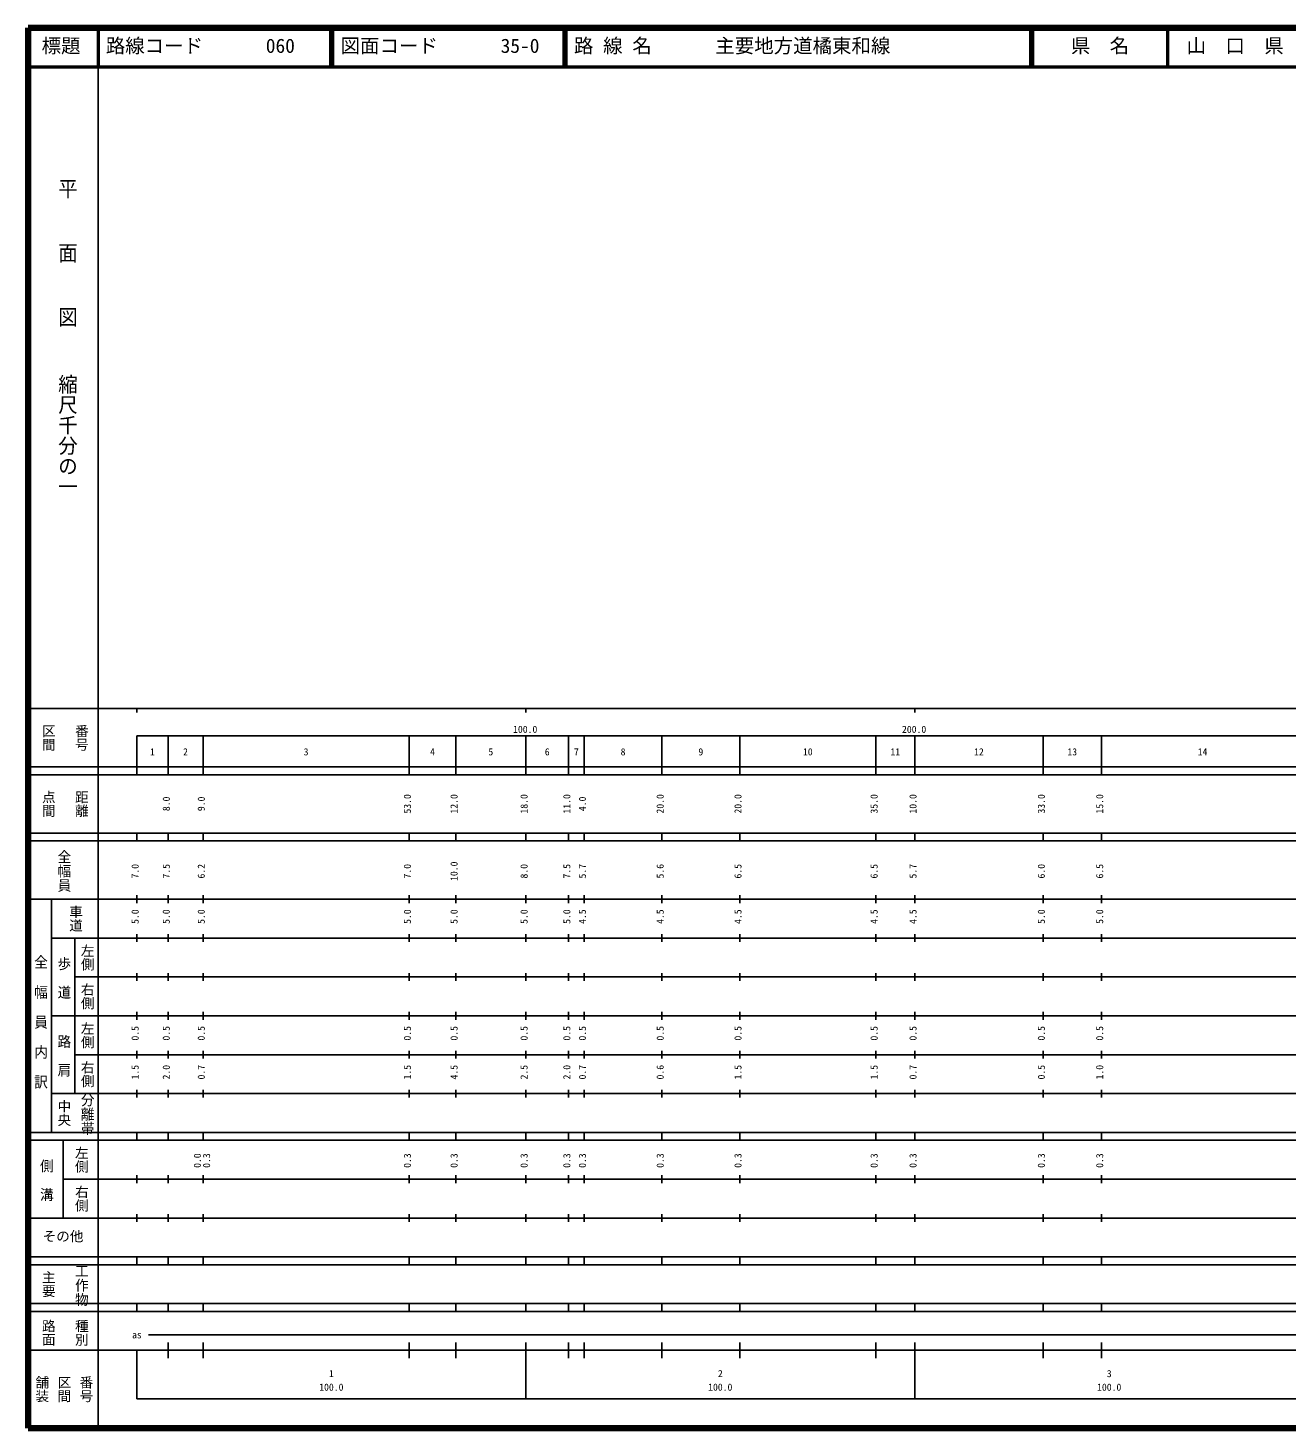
# Model space of a CAD drawing. Units: millimetres on the paper. Extents: x 40 to 680, y 20 to 380.
# Drawn here: x 40 to 363.7, y 20 to 380 of the extents above; entities that cross this region are included whole.
import ezdxf
from ezdxf.enums import TextEntityAlignment as Align

# ---------------------------------------------------------------- set-up
doc = ezdxf.new("R2010")
doc.units = ezdxf.units.MM
for name, color, linetype, lineweight in [('M-TTL', 2, 'Continuous', 140), ('M-TTL-BAND', 7, 'Continuous', 25), ('M-TTL-LINE', 7, 'Continuous', 50)]:
    doc.layers.add(name, color=color, linetype=linetype, lineweight=lineweight)
doc.layers.add('M-TTL-TXT', color=7, linetype='Continuous')
doc.styles.add('@ＭＳ 明朝', font='')
doc.styles.add('ＭＳ ゴシック', font='')
doc.styles.get('@ＭＳ 明朝').set_extended_font_data('@MS Mincho')
doc.styles.get('ＭＳ ゴシック').set_extended_font_data('MS Gothic')

msp = doc.modelspace()

# ---------------------------------------------------------------- linework, layer by layer
at = {"layer": 'M-TTL'}
for p, q in [((40, 380), (40, 20)), ((680, 380), (40, 380)), ((40, 20), (680, 20))]:
    msp.add_line(p, q, dxfattribs=at)
at = {"layer": 'M-TTL-BAND'}
for p, q in [((58, 370), (58, 20)), ((40, 205), (579, 205)), ((68, 205), (68, 204)), ((168, 205), (168, 204)), ((268, 205), (268, 204)), ((68, 198), (579, 198)), ((68, 198), (68, 188)), ((76, 188), (76, 198)), ((85, 188), (85, 198)), ((138, 188), (138, 198)), ((150, 188), (150, 198)), ((168, 188), (168, 198)), ((179, 188), (179, 198)), ((183, 188), (183, 198)), ((203, 188), (203, 198)), ((223, 188), (223, 198)), ((258, 188), (258, 198)), ((268, 188), (268, 198)), ((301, 188), (301, 198)), ((316, 188), (316, 198)), ((40, 190), (579, 190)), ((40, 188), (579, 188)), ((40, 173), (579, 173)), ((68, 171), (68, 173)), ((76, 171), (76, 173)), ((85, 171), (85, 173)), ((138, 171), (138, 173)), ((150, 171), (150, 173)), ((168, 171), (168, 173)), ((179, 171), (179, 173)), ((183, 171), (183, 173)), ((203, 171), (203, 173)), ((223, 171), (223, 173)), ((258, 171), (258, 173)), ((268, 171), (268, 173)), ((301, 171), (301, 173)), ((316, 171), (316, 173)), ((40, 171), (579, 171)), ((40, 156), (579, 156)), ((46, 96), (46, 156)), ((68, 155), (68, 157)), ((76, 155), (76, 157)), ((85, 155), (85, 157)), ((138, 155), (138, 157)), ((150, 155), (150, 157)), ((168, 155), (168, 157)), ((179, 155), (179, 157)), ((183, 155), (183, 157)), ((203, 155), (203, 157)), ((223, 155), (223, 157)), ((258, 155), (258, 157)), ((268, 155), (268, 157)), ((301, 155), (301, 157)), ((316, 155), (316, 157)), ((46, 146), (579, 146)), ((52, 146), (52, 106)), ((68, 145), (68, 147)), ((76, 145), (76, 147)), ((85, 145), (85, 147)), ((138, 145), (138, 147)), ((150, 145), (150, 147)), ((168, 145), (168, 147)), ((179, 145), (179, 147)), ((183, 145), (183, 147)), ((203, 145), (203, 147)), ((223, 145), (223, 147)), ((258, 145), (258, 147)), ((268, 145), (268, 147)), ((301, 145), (301, 147)), ((316, 145), (316, 147)), ((68, 135), (68, 137)), ((76, 135), (76, 137)), ((85, 135), (85, 137)), ((138, 135), (138, 137)), ((150, 135), (150, 137)), ((168, 135), (168, 137)), ((179, 135), (179, 137)), ((183, 135), (183, 137)), ((203, 135), (203, 137)), ((223, 135), (223, 137)), ((258, 135), (258, 137)), ((268, 135), (268, 137)), ((301, 135), (301, 137)), ((316, 135), (316, 137)), ((52, 136), (579, 136)), ((46, 126), (579, 126)), ((68, 125), (68, 127)), ((76, 125), (76, 127)), ((85, 125), (85, 127)), ((138, 125), (138, 127)), ((150, 125), (150, 127)), ((168, 125), (168, 127)), ((179, 125), (179, 127)), ((183, 125), (183, 127)), ((203, 125), (203, 127)), ((223, 125), (223, 127)), ((258, 125), (258, 127)), ((268, 125), (268, 127)), ((301, 125), (301, 127)), ((316, 125), (316, 127)), ((52, 116), (579, 116)), ((68, 115), (68, 117)), ((76, 115), (76, 117)), ((85, 115), (85, 117)), ((138, 115), (138, 117)), ((150, 115), (150, 117)), ((168, 115), (168, 117)), ((179, 115), (179, 117)), ((183, 115), (183, 117)), ((203, 115), (203, 117)), ((223, 115), (223, 117)), ((258, 115), (258, 117)), ((268, 115), (268, 117)), ((301, 115), (301, 117)), ((316, 115), (316, 117)), ((46, 106), (579, 106)), ((68, 105), (68, 107)), ((76, 105), (76, 107)), ((85, 105), (85, 107)), ((138, 105), (138, 107)), ((150, 105), (150, 107)), ((168, 105), (168, 107)), ((179, 105), (179, 107)), ((183, 105), (183, 107)), ((203, 105), (203, 107)), ((223, 105), (223, 107)), ((258, 105), (258, 107)), ((268, 105), (268, 107)), ((301, 105), (301, 107)), ((316, 105), (316, 107)), ((40, 96), (579, 96)), ((40, 94), (579, 94)), ((49, 94), (49, 74)), ((68, 94), (68, 96)), ((76, 94), (76, 96)), ((85, 94), (85, 96)), ((138, 94), (138, 96)), ((150, 94), (150, 96)), ((168, 94), (168, 96)), ((179, 94), (179, 96)), ((183, 94), (183, 96)), ((203, 94), (203, 96)), ((223, 94), (223, 96)), ((258, 94), (258, 96)), ((268, 94), (268, 96)), ((301, 94), (301, 96)), ((316, 94), (316, 96)), ((49, 84), (579, 84)), ((68, 83), (68, 85)), ((76, 83), (76, 85)), ((85, 83), (85, 85)), ((138, 83), (138, 85)), ((150, 83), (150, 85)), ((168, 83), (168, 85)), ((179, 83), (179, 85)), ((183, 83), (183, 85)), ((203, 83), (203, 85)), ((223, 83), (223, 85)), ((258, 83), (258, 85)), ((268, 83), (268, 85)), ((301, 83), (301, 85)), ((316, 83), (316, 85)), ((40, 74), (579, 74)), ((68, 73), (68, 75)), ((76, 73), (76, 75)), ((85, 73), (85, 75)), ((138, 73), (138, 75)), ((150, 73), (150, 75)), ((168, 73), (168, 75)), ((179, 73), (179, 75)), ((183, 73), (183, 75)), ((203, 73), (203, 75)), ((223, 73), (223, 75)), ((258, 73), (258, 75)), ((268, 73), (268, 75)), ((301, 73), (301, 75)), ((316, 73), (316, 75)), ((40, 64), (579, 64)), ((40, 62), (579, 62)), ((68, 62), (68, 64)), ((76, 62), (76, 64)), ((85, 62), (85, 64)), ((138, 62), (138, 64)), ((150, 62), (150, 64)), ((168, 62), (168, 64)), ((179, 62), (179, 64)), ((183, 62), (183, 64)), ((203, 62), (203, 64)), ((223, 62), (223, 64)), ((258, 62), (258, 64)), ((268, 62), (268, 64)), ((301, 62), (301, 64)), ((316, 62), (316, 64)), ((40, 52), (579, 52)), ((68, 50), (68, 52)), ((76, 50), (76, 52)), ((85, 50), (85, 52)), ((138, 50), (138, 52)), ((150, 50), (150, 52)), ((168, 50), (168, 52)), ((179, 50), (179, 52)), ((183, 50), (183, 52)), ((203, 50), (203, 52)), ((223, 50), (223, 52)), ((258, 50), (258, 52)), ((268, 50), (268, 52)), ((301, 50), (301, 52)), ((316, 50), (316, 52)), ((40, 50), (579, 50)), ((71, 44), (565, 44)), ((40, 40), (579, 40)), ((68, 40), (68, 27.5)), ((76, 38), (76, 42)), ((85, 38), (85, 42)), ((138, 38), (138, 42)), ((150, 38), (150, 42)), ((168, 27.5), (168, 42)), ((179, 38), (179, 42)), ((183, 38), (183, 42)), ((203, 38), (203, 42)), ((223, 38), (223, 42)), ((258, 38), (258, 42)), ((268, 27.5), (268, 42)), ((301, 38), (301, 42)), ((316, 38), (316, 42)), ((68, 27.5), (579, 27.5))]:
    msp.add_line(p, q, dxfattribs=at)
at = {"layer": 'M-TTL-LINE'}
for p, q in [((58, 380), (58, 370)), ((117.75, 380), (117.75, 370)), ((118.25, 380), (118.25, 370)), ((177.75, 380), (177.75, 370)), ((178.25, 380), (178.25, 370)), ((297.75, 380), (297.75, 370)), ((298.25, 380), (298.25, 370)), ((333, 380), (333, 370)), ((40, 370), (680, 370))]:
    msp.add_line(p, q, dxfattribs=at)

# ---------------------------------------------------------------- texts
at = {"layer": 'M-TTL-BAND', "style": '@ＭＳ 明朝'}
for s, height, width, p in [('平\u3000\u3000面\u3000\u3000図', 3.666, 1.1, (47.277, 341.475)), ('縮尺千分の一', 3.666, 1.05, (47.277, 291.03)), ('全幅員', 2.566, 1.05, (47.25, 168.75)), ('全\u3000幅\u3000員\u3000内\u3000訳', 2.566, 1.1, (41.25, 141.75)), ('歩\u3000道', 2.566, 1.05, (47.25, 141.25)), ('路\u3000肩', 2.566, 1.05, (47.25, 121.25)), ('分離帯', 2.566, 1.05, (53.25, 106.25)), ('側\u3000溝', 2.566, 1.05, (42.75, 89.25)), ('工作物', 2.566, 1.05, (51.75, 62.25))]:
    msp.add_text(s, height=height, rotation=270, dxfattribs=dict(at, width=width)).set_placement(p, align=Align.BOTTOM_LEFT)
at = {"layer": 'M-TTL-BAND'}
for s, height, rotation, style, p in [('区間', 2.566, 270, '@ＭＳ 明朝', (43.25, 201)), ('番号', 2.566, 270, '@ＭＳ 明朝', (51.75, 201)), ('点間', 2.566, 270, '@ＭＳ 明朝', (43.25, 184)), ('距離', 2.566, 270, '@ＭＳ 明朝', (51.75, 184)), ('8.0', 1.833, 90, 'ＭＳ ゴシック', (77, 178.625)), ('9.0', 1.833, 90, 'ＭＳ ゴシック', (86, 178.625)), ('53.0', 1.833, 90, 'ＭＳ ゴシック', (139, 178)), ('12.0', 1.833, 90, 'ＭＳ ゴシック', (151, 178)), ('18.0', 1.833, 90, 'ＭＳ ゴシック', (169, 178)), ('11.0', 1.833, 90, 'ＭＳ ゴシック', (180, 178)), ('4.0', 1.833, 90, 'ＭＳ ゴシック', (184, 178.625)), ('20.0', 1.833, 90, 'ＭＳ ゴシック', (204, 178)), ('20.0', 1.833, 90, 'ＭＳ ゴシック', (224, 178)), ('35.0', 1.833, 90, 'ＭＳ ゴシック', (259, 178)), ('10.0', 1.833, 90, 'ＭＳ ゴシック', (269, 178)), ('33.0', 1.833, 90, 'ＭＳ ゴシック', (302, 178)), ('15.0', 1.833, 90, 'ＭＳ ゴシック', (317, 178)), ('7.0', 1.833, 90, 'ＭＳ ゴシック', (69, 161.299)), ('7.5', 1.833, 90, 'ＭＳ ゴシック', (77, 161.299)), ('6.2', 1.833, 90, 'ＭＳ ゴシック', (86, 161.299)), ('7.0', 1.833, 90, 'ＭＳ ゴシック', (139, 161.299)), ('10.0', 1.833, 90, 'ＭＳ ゴシック', (151, 160.674)), ('8.0', 1.833, 90, 'ＭＳ ゴシック', (169, 161.299)), ('7.5', 1.833, 90, 'ＭＳ ゴシック', (180, 161.299)), ('5.7', 1.833, 90, 'ＭＳ ゴシック', (184, 161.299)), ('5.6', 1.833, 90, 'ＭＳ ゴシック', (204, 161.299)), ('6.5', 1.833, 90, 'ＭＳ ゴシック', (224, 161.299)), ('6.5', 1.833, 90, 'ＭＳ ゴシック', (259, 161.299)), ('5.7', 1.833, 90, 'ＭＳ ゴシック', (269, 161.299)), ('6.0', 1.833, 90, 'ＭＳ ゴシック', (302, 161.299)), ('6.5', 1.833, 90, 'ＭＳ ゴシック', (317, 161.299)), ('車道', 2.566, 270, '@ＭＳ 明朝', (50.25, 154.5)), ('5.0', 1.833, 90, 'ＭＳ ゴシック', (69, 149.625)), ('5.0', 1.833, 90, 'ＭＳ ゴシック', (77, 149.625)), ('5.0', 1.833, 90, 'ＭＳ ゴシック', (86, 149.625)), ('5.0', 1.833, 90, 'ＭＳ ゴシック', (139, 149.625)), ('5.0', 1.833, 90, 'ＭＳ ゴシック', (151, 149.625)), ('5.0', 1.833, 90, 'ＭＳ ゴシック', (169, 149.625)), ('5.0', 1.833, 90, 'ＭＳ ゴシック', (180, 149.625)), ('4.5', 1.833, 90, 'ＭＳ ゴシック', (184, 149.625)), ('4.5', 1.833, 90, 'ＭＳ ゴシック', (204, 149.625)), ('4.5', 1.833, 90, 'ＭＳ ゴシック', (224, 149.625)), ('4.5', 1.833, 90, 'ＭＳ ゴシック', (259, 149.625)), ('4.5', 1.833, 90, 'ＭＳ ゴシック', (269, 149.625)), ('5.0', 1.833, 90, 'ＭＳ ゴシック', (302, 149.625)), ('5.0', 1.833, 90, 'ＭＳ ゴシック', (317, 149.625)), ('左側', 2.566, 270, '@ＭＳ 明朝', (53.25, 144.5)), ('右側', 2.566, 270, '@ＭＳ 明朝', (53.25, 134.5)), ('左側', 2.566, 270, '@ＭＳ 明朝', (53.25, 124.5)), ('0.5', 1.833, 90, 'ＭＳ ゴシック', (69, 119.625)), ('0.5', 1.833, 90, 'ＭＳ ゴシック', (77, 119.625)), ('0.5', 1.833, 90, 'ＭＳ ゴシック', (86, 119.625)), ('0.5', 1.833, 90, 'ＭＳ ゴシック', (139, 119.625)), ('0.5', 1.833, 90, 'ＭＳ ゴシック', (151, 119.625)), ('0.5', 1.833, 90, 'ＭＳ ゴシック', (169, 119.625)), ('0.5', 1.833, 90, 'ＭＳ ゴシック', (180, 119.625)), ('0.5', 1.833, 90, 'ＭＳ ゴシック', (184, 119.625)), ('0.5', 1.833, 90, 'ＭＳ ゴシック', (204, 119.625)), ('0.5', 1.833, 90, 'ＭＳ ゴシック', (224, 119.625)), ('0.5', 1.833, 90, 'ＭＳ ゴシック', (259, 119.625)), ('0.5', 1.833, 90, 'ＭＳ ゴシック', (269, 119.625)), ('0.5', 1.833, 90, 'ＭＳ ゴシック', (302, 119.625)), ('0.5', 1.833, 90, 'ＭＳ ゴシック', (317, 119.625)), ('右側', 2.566, 270, '@ＭＳ 明朝', (53.25, 114.5)), ('1.5', 1.833, 90, 'ＭＳ ゴシック', (69, 109.625)), ('2.0', 1.833, 90, 'ＭＳ ゴシック', (77, 109.625)), ('0.7', 1.833, 90, 'ＭＳ ゴシック', (86, 109.625)), ('1.5', 1.833, 90, 'ＭＳ ゴシック', (139, 109.625)), ('4.5', 1.833, 90, 'ＭＳ ゴシック', (151, 109.625)), ('2.5', 1.833, 90, 'ＭＳ ゴシック', (169, 109.625)), ('2.0', 1.833, 90, 'ＭＳ ゴシック', (180, 109.625)), ('0.7', 1.833, 90, 'ＭＳ ゴシック', (184, 109.625)), ('0.6', 1.833, 90, 'ＭＳ ゴシック', (204, 109.625)), ('1.5', 1.833, 90, 'ＭＳ ゴシック', (224, 109.625)), ('1.5', 1.833, 90, 'ＭＳ ゴシック', (259, 109.625)), ('0.7', 1.833, 90, 'ＭＳ ゴシック', (269, 109.625)), ('0.5', 1.833, 90, 'ＭＳ ゴシック', (302, 109.625)), ('1.0', 1.833, 90, 'ＭＳ ゴシック', (317, 109.625)), ('中央', 2.566, 270, '@ＭＳ 明朝', (47.25, 104.5)), ('左側', 2.566, 270, '@ＭＳ 明朝', (51.75, 92.5)), ('0.0', 1.833, 90, 'ＭＳ ゴシック', (85, 86.889)), ('0.3', 1.833, 90, 'ＭＳ ゴシック', (87.37, 86.889)), ('0.3', 1.833, 90, 'ＭＳ ゴシック', (139, 86.889)), ('0.3', 1.833, 90, 'ＭＳ ゴシック', (151, 86.889)), ('0.3', 1.833, 90, 'ＭＳ ゴシック', (169, 86.889)), ('0.3', 1.833, 90, 'ＭＳ ゴシック', (180, 86.889)), ('0.3', 1.833, 90, 'ＭＳ ゴシック', (184, 86.889)), ('0.3', 1.833, 90, 'ＭＳ ゴシック', (204, 86.889)), ('0.3', 1.833, 90, 'ＭＳ ゴシック', (224, 86.889)), ('0.3', 1.833, 90, 'ＭＳ ゴシック', (259, 86.889)), ('0.3', 1.833, 90, 'ＭＳ ゴシック', (269, 86.889)), ('0.3', 1.833, 90, 'ＭＳ ゴシック', (302, 86.889)), ('0.3', 1.833, 90, 'ＭＳ ゴシック', (317, 86.889)), ('右側', 2.566, 270, '@ＭＳ 明朝', (51.75, 82.5)), ('主要', 2.566, 270, '@ＭＳ 明朝', (43.25, 60.5)), ('路面', 2.566, 270, '@ＭＳ 明朝', (43.25, 48)), ('種別', 2.566, 270, '@ＭＳ 明朝', (51.75, 48)), ('舗装', 2.566, 270, '@ＭＳ 明朝', (41.583, 33.5)), ('区間', 2.566, 270, '@ＭＳ 明朝', (47.25, 33.5)), ('番号', 2.566, 270, '@ＭＳ 明朝', (52.917, 33.5))]:
    msp.add_text(s, height=height, rotation=rotation, dxfattribs=dict(at, style=style)).set_placement(p, align=Align.BOTTOM_LEFT)
at = {"layer": 'M-TTL-BAND', "style": 'ＭＳ ゴシック'}
for s, height, p in [('100.0', 1.833, (164.719, 198.195)), ('200.0', 1.833, (264.719, 198.195)), ('1', 1.833, (71.375, 192.405)), ('2', 1.833, (79.875, 192.405)), ('3', 1.833, (110.875, 192.405)), ('4', 1.833, (143.375, 192.405)), ('5', 1.833, (158.375, 192.405)), ('6', 1.833, (172.875, 192.405)), ('7', 1.833, (180.375, 192.405)), ('8', 1.833, (192.375, 192.405)), ('9', 1.833, (212.375, 192.405)), ('10', 1.833, (239.25, 192.405)), ('11', 1.833, (261.75, 192.405)), ('12', 1.833, (283.25, 192.405)), ('13', 1.833, (307.25, 192.405)), ('14', 1.833, (340.75, 192.405)), ('その他', 2.566, (43.75, 67.25)), ('as', 1.833, (66.75, 42.5)), ('1', 1.833, (117.375, 32.523)), ('2', 1.833, (217.375, 32.523)), ('3', 1.833, (317.375, 32.523)), ('100.0', 1.833, (114.875, 29.033)), ('100.0', 1.833, (214.875, 29.033)), ('100.0', 1.833, (314.875, 29.033))]:
    msp.add_text(s, height=height, dxfattribs=at).set_placement(p, align=Align.BOTTOM_LEFT)
at = {"layer": 'M-TTL-TXT', "style": 'ＭＳ ゴシック'}
for s, p in [('標題', (43.5, 372.5)), ('路線コード', (60, 372.5)), ('060', (101.142, 372.5)), ('図面コード', (120.38, 372.5)), ('35-0', (161.521, 372.5)), ('路 線 名', (180.38, 372.5)), ('主要地方道橘東和線', (216.734, 372.5)), ('県\u3000名', (308.125, 372.5)), ('山\u3000口\u3000県', (337.875, 372.5))]:
    msp.add_text(s, height=3.666, dxfattribs=at).set_placement(p, align=Align.BOTTOM_LEFT)

doc.saveas('drawing.dxf')
